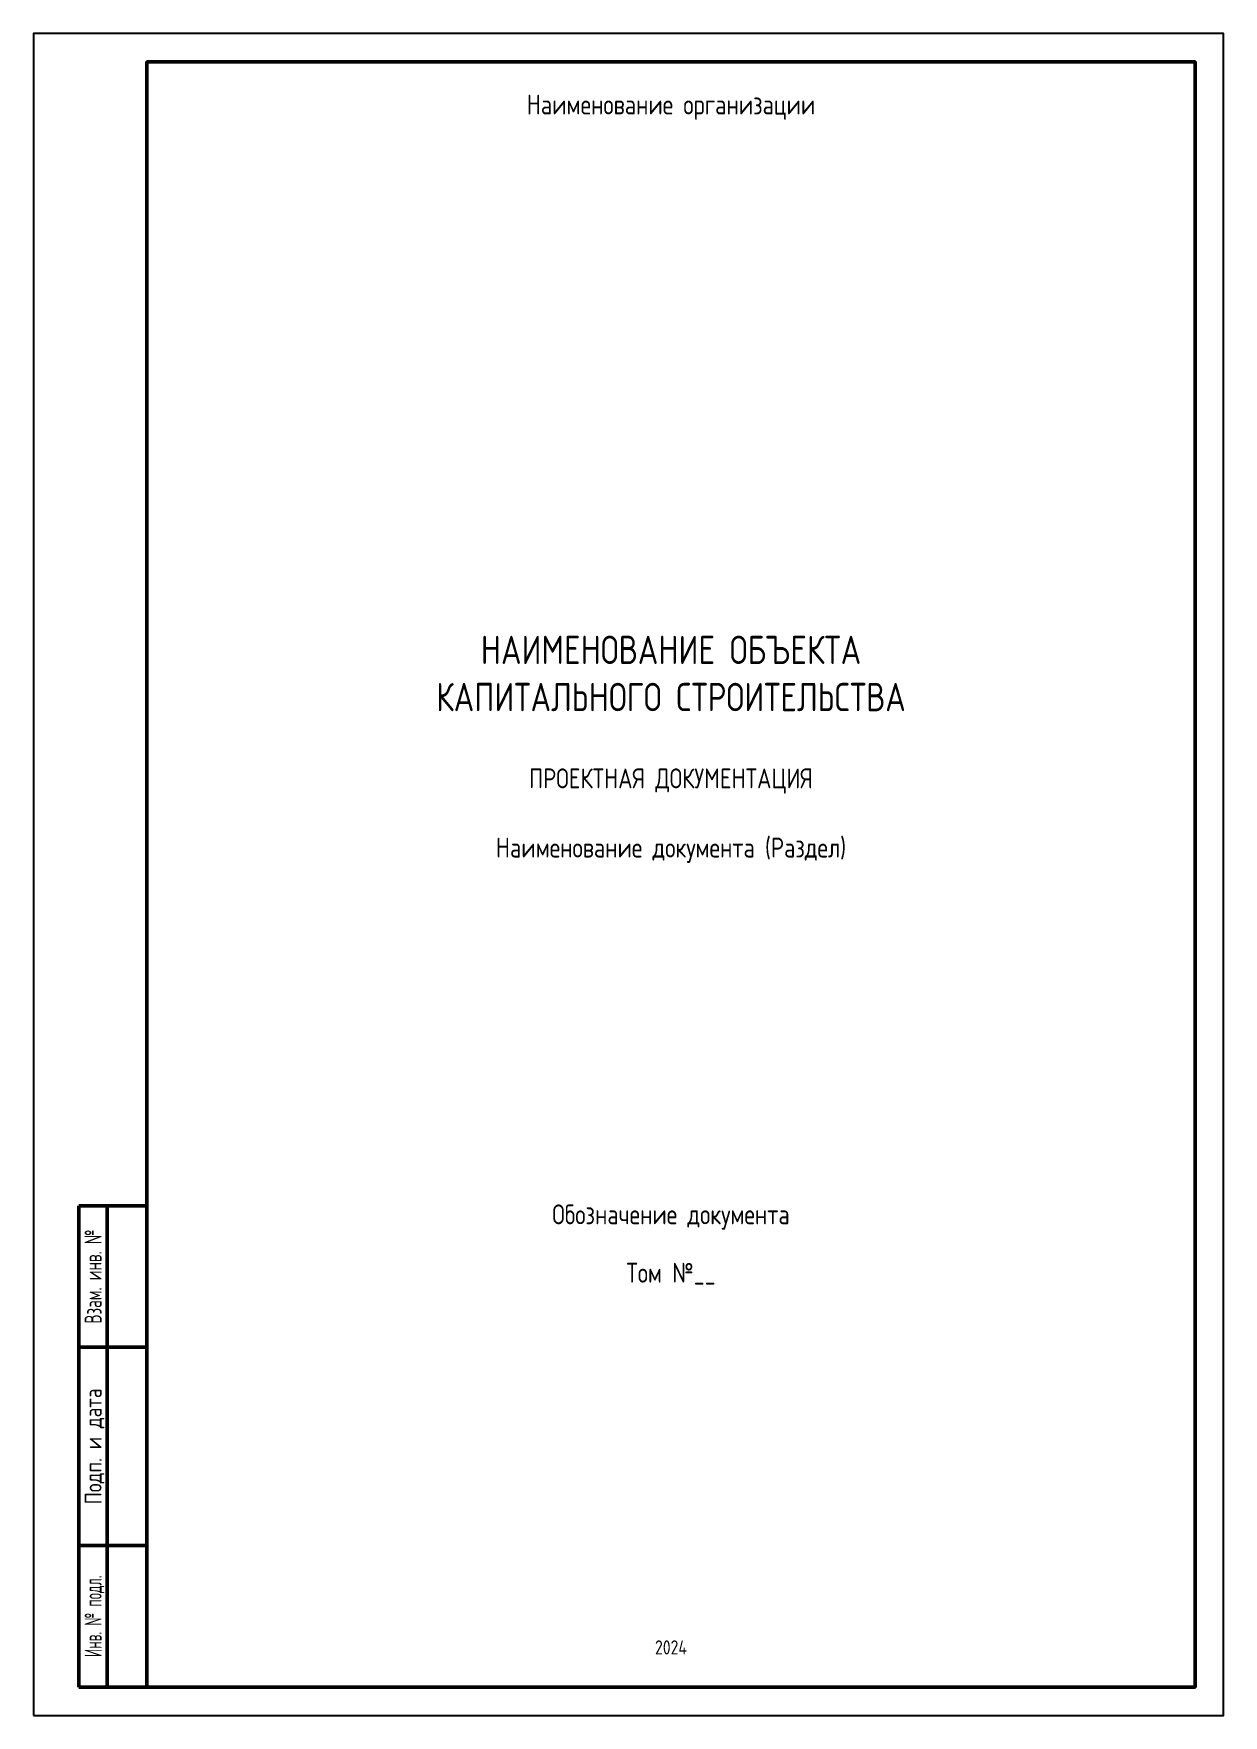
# Paper-space layout 'Титульный лист' of a CAD drawing. Header units: millimetres. Extents: x 0 to 210, y 0 to 297.
import ezdxf
from ezdxf.enums import TextEntityAlignment as Align

# ---------------------------------------------------------------- set-up
doc = ezdxf.new("R2010")
doc.units = ezdxf.units.MM
doc.styles.add('ГОСТ 2.304', font='CS_Gost2304.shx')

psp = doc.layouts.new('Титульный лист')

# ---------------------------------------------------------------- linework, layer by layer
at = {"linetype": 'Continuous', "lineweight": 50}
for p, q in [((8, 5), (8, 90)), ((8, 90), (20, 90)), ((13, 5), (13, 90)), ((8, 65), (20, 65)), ((8, 30), (20, 30)), ((20, 5), (8, 5))]:
    psp.add_line(p, q, dxfattribs=at)
at = {"ltscale": 100}
psp.add_lwpolyline([(0, 0), (210, 0), (210, 297), (0, 297)], close=True, dxfattribs=at)
at = {"lineweight": 50, "ltscale": 100}
psp.add_lwpolyline([(20, 5), (205, 5), (205, 292), (20, 292)], close=True, dxfattribs=at)

# ---------------------------------------------------------------- texts
at = {"linetype": 'Continuous', "lineweight": 25, "style": 'ГОСТ 2.304'}
for s, width, p in [('Взам. инв. №', 0.8, (10.5, 77.5)), ('Инв. № подл.', 0.7, (10.5, 17.5))]:
    psp.add_text(s, height=3, rotation=90, dxfattribs=dict(at, width=width)).set_placement(p, align=Align.MIDDLE_CENTER)
psp.add_text('Подп. и дата', height=3, rotation=90, dxfattribs=at).set_placement((10.5, 47.5), align=Align.MIDDLE_CENTER)
at = {"width": 185, "style": 'ГОСТ 2.304'}
for s, insert, char_height, attachment_point in [('Наименование организации', (112.5, 284), 3.5, 5), ('НАИМЕНОВАНИЕ ОБЪЕКТА\\PКАПИТАЛЬНОГО СТРОИТЕЛЬСТВА', (112.5, 184), 5, 5), ('ПРОЕКТНАЯ ДОКУМЕНТАЦИЯ', (112.5, 165), 3.5, 5), ('Наименование документа (Раздел)', (112.5, 155), 3.5, 2), ('Обозначение документа', (112.5, 88), 3.5, 5), ('Том №__', (112.5, 78), 3.5, 5), ('2024', (112.5, 12), 2.5, 5)]:
    psp.add_mtext(s, dxfattribs=dict(at, insert=insert, char_height=char_height, attachment_point=attachment_point))

doc.saveas('drawing.dxf')
